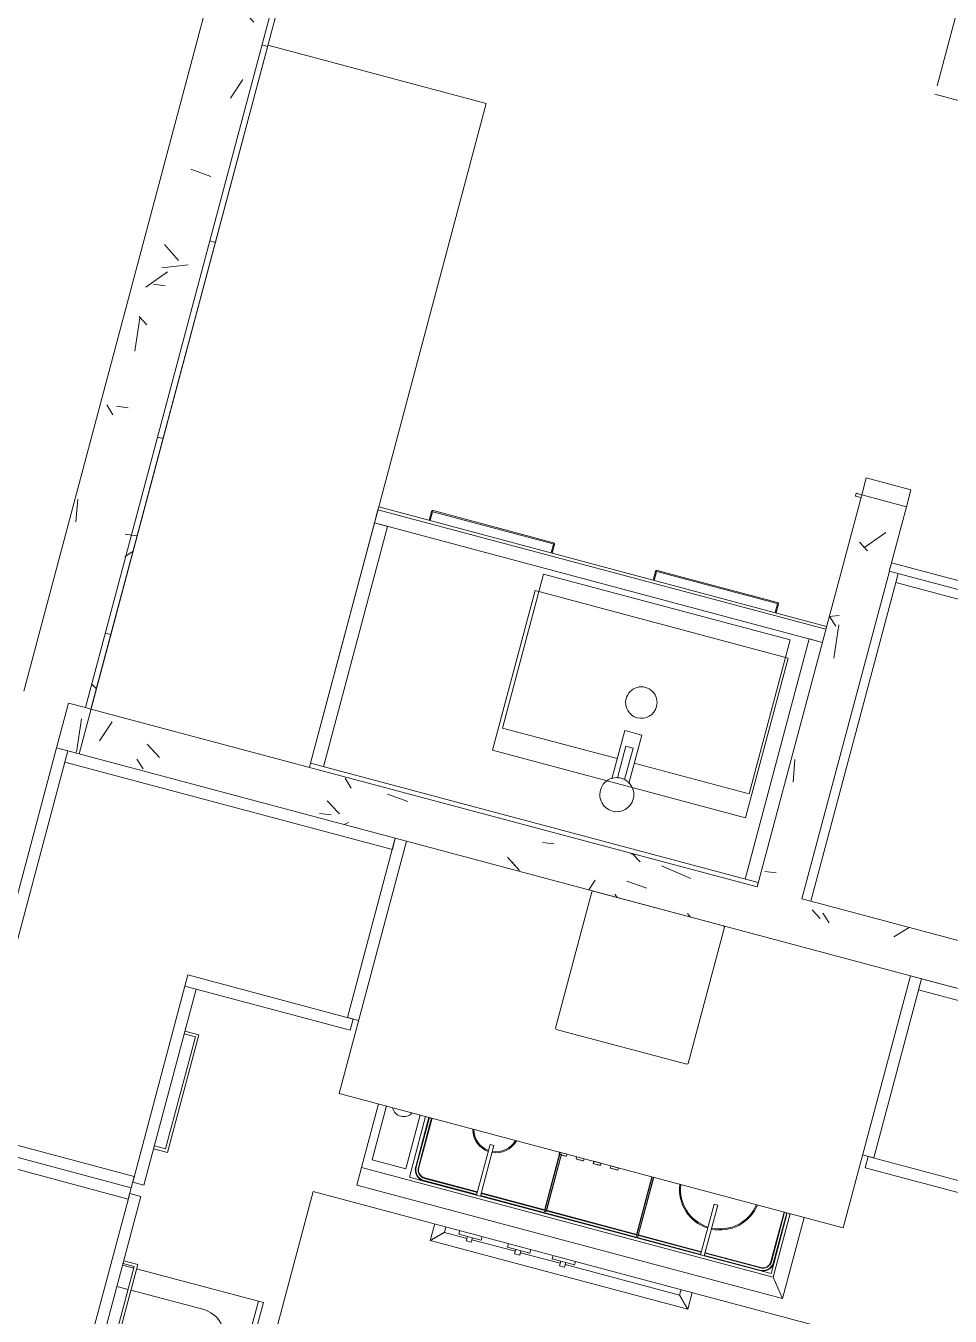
# Model space of a CAD drawing. Header units: metres. Extents: x 689715 to 690980, y 1005284 to 1006835.
# Drawn here: x 690861.137 to 690862.732, y 1005596.945 to 1005599.171 of the extents above; entities that cross this region are included whole.
import ezdxf

# ---------------------------------------------------------------- set-up
doc = ezdxf.new("R2010")
doc.units = ezdxf.units.M
doc.linetypes.add('HIDDEN', pattern=[0.375, 0.25, -0.125])
doc.linetypes.add('PHANTOM', pattern=[2.5, 1.25, -0.25, 0.25, -0.25, 0.25, -0.25])
doc.layers.add('0_HUELLAS CASAS CASTILLA', color=1, linetype='Continuous')
doc.layers.add('0_NUMERO DE LOTE FASE V', color=3, linetype='Continuous')
for name, color, linetype, lineweight in [('Aparatos sanitarios', 8, 'Continuous', 13), ('Bordes comunes', 7, 'Continuous', 13), ('Elementos de detalle', 7, 'Continuous', 13), ('Equipos especializados', 8, 'Continuous', 13), ('Líneas ocultas', 7, 'HIDDEN', 13), ('Modelos genéricos', 7, 'Continuous', 13), ('Muebles de obra', 8, 'Continuous', 13), ('Muros', 7, 'Continuous', 13), ('Patrón de corte', 7, 'Continuous', 13), ('Puertas', 7, 'Continuous', 13)]:
    doc.layers.add(name, color=color, linetype=linetype, lineweight=lineweight)
pattern_1 = [(49.99999999999996, (0, -2.328306436538696e-10), (0.4377584771638401, -0.03836033982117172), [0.04599999999999997, -0.5029999999999996]), (354.9999999999999, (0, -2.328306436538696e-10), (-0.0843952140696779, 0.4580987315439033), [0.037, -0.402]), (100.451, (0.03600000008009374, -0.003000000258907676), (0.3526758939897786, 0.4199401312074266), [0.03899999999999999, -0.427]), (46.18399999999996, (0, 0.121999999973923), (0.6506308650644553, -0.1004214988211121), [0.06899999999999998, -0.7539999999999997]), (96.63599999999995, (0.05400000012014061, 0.113999999826774), (0.570191611846052, 0.5938707988951815), [0.058, -0.6409999999999998]), (351.1839999999999, (0, 0.121999999973923), (0.5697220635397624, 0.5936975411065765), [0.05499999999999999, -0.6039999999999999]), (21, (0.06099999987054616, 0.09100000001490116), (0.3642747293136029, -0.245780230253577), [0.04599999999999997, -0.5029999999999996]), (326, (0.06099999987054616, 0.09100000001490116), (0.1482769546615402, 0.4415777901075864), [0.03699999999999999, -0.4019999999999999]), (71.451, (0.09099999989848584, 0.07100000022910535), (0.512048302653334, 0.1963072483374968), [0.03900000000000001, -0.4270000000000002]), (37.49999999999998, (0, -2.328306436538696e-10), (0.007375797972208928, 0.2022933454275577), [0.02, -0.3769999999999999, 0.02, -0.3879999999999999, -0.4039999999999999]), (37.49999999999998, (0, -2.328306436538696e-10), (0.007375797972208928, 0.2022933454275577), [-0.8059999999999998, 0.02, -0.384]), (7.49999999999994, (0, -2.328306436538696e-10), (0.1600503399492728, 0.2399435114399267), [0.02, -0.2129999999999999, 0.02, -0.3679999999999999, -0.154]), (7.49999999999994, (0, -2.328306436538696e-10), (0.1600503399492728, 0.2399435114399267), [-0.6209999999999999, 0.02, -0.134]), (327.5, (-0.136000000173226, -2.328306436538696e-10), (0.325416223879766, -0.01404568388630395), [0.02, -0.132, 0.02, -0.455, -0.6309999999999999]), (327.5, (-0.136000000173226, -2.328306436538696e-10), (0.325416223879766, -0.01404568388630395), [-0.6279999999999999, 0.02, -0.6109999999999999]), (317.4999999999999, (-0.1970000000437722, -2.328306436538696e-10), (0.3554815006055005, 0.06081860510782444), [0.01999999999999999, -0.1779999999999999, 0.01999999999999999, -0.2959999999999999, -0.4479999999999997]), (317.4999999999999, (-0.1970000000437722, -2.328306436538696e-10), (0.3554815006055005, 0.06081860510782444), [-0.5139999999999997, 0.01999999999999999, -0.4279999999999998])]

# ---------------------------------------------------------------- blocks, each defined once
blk = doc.blocks.new('PV_PUERTA CORREDERA - _70 x 2_18-1755670-PLANO CLAVE _8 CASAS EN HILERA_ - Dependent 1')
at = {"layer": 'Líneas ocultas', "color": 253}
for p, q in [((0.35, 0.09599999999999326), (0.35, 0.04499999999999325)), ((0.9899999999999999, 0.09599999999999326), (0.35, 0.09599999999999326)), ((0.9899999999999999, 0.09599999999999326), (0.9899999999999999, 0.04499999999999325)), ((0.9899999999999999, 0.04499999999999325), (0.35, 0.04499999999999325))]:
    blk.add_line(p, q, dxfattribs=at)
at = {"layer": 'Puertas', "color": 9, "lineweight": 9}
for p, q in [((-0.3550000000000032, 0.04999999999999662), (-0.3550000000000032, 0.03999999999999715)), ((-0.3500000000000032, 0.04999999999999662), (-0.3550000000000032, 0.04999999999999662)), ((-0.3500000000000032, 0.03999999999999716), (-0.3500000000000032, 0.04999999999999662)), ((0.3550000000000005, 0.04999999999999782), (0.3500000000000001, 0.04999999999999794)), ((0.3500000000000001, 0.04999999999999794), (0.3500000000000001, 0.03999999999999634)), ((0.3550000000000005, 0.03999999999999625), (0.3550000000000005, 0.04999999999999782)), ((-0.3200000000000047, 0.03999999999999669), (-0.3500000000000032, 0.03999999999999663)), ((-0.3200000000000046, -0.04000000000000329), (-0.3200000000000047, 0.03999999999999669)), ((0.3500000000000006, 0.03999999999999781), (0.3200000000000019, 0.03999999999999788)), ((0.3200000000000019, 0.03999999999999788), (0.3200000000000019, -0.04000000000000221)), ((-0.3500000000000031, -0.04000000000000336), (-0.3200000000000046, -0.04000000000000329)), ((0.3200000000000019, -0.04000000000000221), (0.3500000000000003, -0.04000000000000204))]:
    blk.add_line(p, q, dxfattribs=at)
blk = doc.blocks.new('PV_CLOSET - CLOSET DE 1_83-940808-PLANO CLAVE _8 CASAS EN HILERA_ - Dependent 1')
at = {"layer": 'Muebles de obra'}
for p, q in [((0.8990000000000112, -2.97788460557058e-15), (-0.8989999999999845, -2.97788460557058e-15)), ((0.8990000000000113, -0.5690000000000002), (0.8990000000000112, -2.97788460557058e-15)), ((0.01600000000000015, -0.569), (0.8990000000000322, -0.569)), ((0.8990000000000322, -0.569), (0.8990000000000322, -0.5849999999999996)), ((-0.9150000000000001, -0.585), (0.914999999999998, -0.585)), ((0.9149999999999981, -0.5999999999999999), (-0.915, -0.5999999999999999)), ((0.9149999999999981, -0.585), (0.9149999999999981, -0.5999999999999999))]:
    blk.add_line(p, q, dxfattribs=at)
blk = doc.blocks.new('EXTRACTOR COCINA - EXTRACTOR-1525636-PLANO CLAVE _8 CASAS EN HILERA_ - Dependent 1')
at = {"layer": 'Elementos de detalle'}
for p, q in [((-0.4500000610351563, -0.2270370330810547), (-0.4500000610351563, 0.2229629974365235)), ((-0.4500000610351563, 0.2229629974365235), (0.4500000000000001, 0.2229629974365235)), ((-0.04843149566650391, 0.2229629974365235), (-0.04842843246459961, 0.2270380554199219)), ((-0.03512816238403321, 0.2229629974365235), (-0.04843149566650391, 0.2229629974365235)), ((-0.04842843246459961, 0.2270380554199219), (-0.04738590240478516, 0.2270380554199219)), ((-0.04738590240478516, 0.2270380554199219), (-0.04633522033691406, 0.2270380554199219)), ((-0.04633522033691406, 0.2270380554199219), (-0.04442385864257813, 0.2270380554199219)), ((-0.04442385864257813, 0.2270380554199219), (-0.04307334899902344, 0.2270380554199219)), ((-0.04307334899902344, 0.2270380554199219), (-0.04132601165771484, 0.2270380554199219)), ((-0.04132601165771484, 0.2270380554199219), (-0.03940132141113282, 0.2270380554199219)), ((-0.03940132141113282, 0.2270380554199219), (-0.03818650817871094, 0.2270380554199219)), ((-0.03818650817871094, 0.2270380554199219), (-0.03715181350708008, 0.2270380554199219)), ((-0.03715181350708008, 0.2270380554199219), (-0.03520552825927735, 0.2270380554199219)), ((-0.03520552825927735, 0.2270380554199219), (-0.03512816238403321, 0.2229629974365235)), ((-0.0178673267364502, 0.2229629974365235), (-0.01782102584838867, 0.2270380554199219)), ((-0.004551395893096924, 0.2229629974365235), (-0.0178673267364502, 0.2229629974365235)), ((-0.01782102584838867, 0.2270380554199219), (-0.01631033325195312, 0.2270380554199219)), ((-0.01631033325195312, 0.2270380554199219), (-0.01493569469451904, 0.2270380554199219)), ((-0.01493569469451904, 0.2270380554199219), (-0.0137745943069458, 0.2270380554199219)), ((-0.0137745943069458, 0.2270380554199219), (-0.01247170639038086, 0.2270380554199219)), ((-0.01247170639038086, 0.2270380554199219), (-0.01144563102722168, 0.2270380554199219)), ((-0.01144563102722168, 0.2270380554199219), (-0.008809767723083495, 0.2270380554199219)), ((-0.008809767723083495, 0.2270380554199219), (-0.007056719779968262, 0.2270380554199219)), ((-0.007056719779968262, 0.2270380554199219), (-0.005690794944763183, 0.2270380554199219)), ((-0.005690794944763183, 0.2270380554199219), (-0.004671271800994874, 0.2270380554199219)), ((-0.004671271800994874, 0.2270380554199219), (-0.004551395893096924, 0.2229629974365235)), ((0.01270486831665039, 0.2229629974365235), (0.01271872997283936, 0.2270380554199219)), ((0.02601736450195313, 0.2229629974365235), (0.01270486831665039, 0.2229629974365235)), ((0.01271872997283936, 0.2270380554199219), (0.01438150024414063, 0.2270380554199219)), ((0.01438150024414063, 0.2270380554199219), (0.01593873882293701, 0.2270380554199219)), ((0.01593873882293701, 0.2270380554199219), (0.01718527603149414, 0.2270380554199219)), ((0.01718527603149414, 0.2270380554199219), (0.01851020812988281, 0.2270380554199219)), ((0.01851020812988281, 0.2270380554199219), (0.01982891273498535, 0.2270380554199219)), ((0.01982891273498535, 0.2270380554199219), (0.02106710815429687, 0.2270380554199219)), ((0.02106710815429687, 0.2270380554199219), (0.02219159317016602, 0.2270380554199219)), ((0.02219159317016602, 0.2270380554199219), (0.02327238845825196, 0.2270380554199219)), ((0.02327238845825196, 0.2270380554199219), (0.02469136619567871, 0.2270380554199219)), ((0.02469136619567871, 0.2270380554199219), (0.02601736450195313, 0.2270380554199219)), ((0.02601736450195313, 0.2270380554199219), (0.02601736450195313, 0.2229629974365235)), ((0.04327361297607422, 0.2229629974365235), (0.04355775451660156, 0.2270380554199219)), ((0.05658953094482422, 0.2229629974365235), (0.04327361297607422, 0.2229629974365235)), ((0.04355775451660156, 0.2270380554199219), (0.04470774078369141, 0.2270380554199219)), ((0.04470774078369141, 0.2270380554199219), (0.04612701034545898, 0.2270380554199219)), ((0.04612701034545898, 0.2270380554199219), (0.04722014617919922, 0.2270380554199219)), ((0.04722014617919922, 0.2270380554199219), (0.04880635452270508, 0.2270380554199219)), ((0.04880635452270508, 0.2270380554199219), (0.04982373809814453, 0.2270380554199219)), ((0.04982373809814453, 0.2270380554199219), (0.05119390487670899, 0.2270380554199219)), ((0.05119390487670899, 0.2270380554199219), (0.05249679183959961, 0.2270380554199219)), ((0.05249679183959961, 0.2270380554199219), (0.05365789413452149, 0.2270380554199219)), ((0.05365789413452149, 0.2270380554199219), (0.05503253173828125, 0.2270380554199219)), ((0.05503253173828125, 0.2270380554199219), (0.0563392333984375, 0.2270380554199219)), ((0.0563392333984375, 0.2270380554199219), (0.05658953094482422, 0.2229629974365235)), ((0.4500000000000001, 0.2229629974365235), (0.4500000000000001, -0.2270370330810547)), ((-0.1183758926391602, 0.01796341133117676), (-0.1163758926391602, 0.01996341133117676)), ((-0.1183758926391602, -0.2250369415283203), (-0.1183758926391602, 0.01796341133117676)), ((-0.1163758926391602, 0.01996341133117676), (0.1166241226196289, 0.01996341133117676)), ((0.1166241226196289, 0.01996341133117676), (0.1186241226196289, 0.01796341133117676)), ((0.1186241226196289, 0.01796341133117676), (0.1186241226196289, -0.2250369415283203)), ((0.4500000000000001, -0.2270370330810547), (-0.4500000610351563, -0.2270370330810547)), ((-0.1163758926391602, -0.2270369415283203), (-0.1183758926391602, -0.2250369415283203)), ((0.1166241226196289, -0.2270369415283203), (-0.1163758926391602, -0.2270369415283203)), ((0.1186241226196289, -0.2250369415283203), (0.1166241226196289, -0.2270369415283203))]:
    blk.add_line(p, q, dxfattribs=at)
blk = doc.blocks.new('ESTUFA EMPOTRADA - ESTUFA 4 FOGONES-1525655-PLANO CLAVE _8 CASAS EN HILERA_ - Dependent 1')
at = {"layer": 'Equipos especializados'}
for p, q in [((0.02499999999999979, -0.03151707682601486), (0, -2.842526214408281e-15)), ((0, -0.1449999694824151), (0, -2.842526214408281e-15)), ((0, -2.842526214408281e-15), (0.7599999999999995, -2.842526214408281e-15)), ((0.7599999999999992, -0.03151707682601486), (0.7599999999999995, -2.842526214408281e-15)), ((0.02499999999999979, -0.03151707682601486), (0.02499999999999979, -0.1449999694824144)), ((0.7599999999999992, -0.03151707682601486), (0.0249999999999996, -0.03151707682601486)), ((0.03000000000000035, -0.05651707682601764), (0.03000000000000035, -0.03651707682601473)), ((0.03000000000000035, -0.03651707682601473), (0.04999999999999904, -0.03651707682601473)), ((0.04999999999999966, -0.03651707682600848), (0.1491635667092119, -0.03651707682600784)), ((0.04999999999999966, -0.03733676722331823), (0.1491635667092119, -0.03733676722331759)), ((0.149163566709212, -0.04127843726589388), (0.04999999999999973, -0.04127843726589452)), ((0.149163566709212, -0.04209812766320222), (0.04999999999999973, -0.04209812766320286)), ((0.1491635667092116, -0.1270490727279313), (0.1491635667092117, -0.0365170768260148)), ((0.1491635667092117, -0.03651707682601479), (0.155836433290785, -0.03651707682601481)), ((0.155836433290785, -0.03651707682601481), (0.1558364332907848, -0.1270490727279313)), ((0.1558364332907852, -0.03651707682600779), (0.5491635667092123, -0.03651707682600525)), ((0.1558364332907852, -0.03733676722331754), (0.5491635667092123, -0.03733676722331501)), ((0.5491635667092123, -0.0412784372658913), (0.1558364332907852, -0.04127843726589383)), ((0.2687318833927042, -0.04209812766320145), (0.1558364332907852, -0.04209812766320218)), ((0.2683496554831581, -0.04127843726589532), (0.2683496554831583, -0.1449999694824155)), ((0.2687318833927035, -0.03924146158699184), (0.2712681166072963, -0.03924146158699184)), ((0.2687318833927035, -0.03924146158699184), (0.2687318833927037, -0.1449999694824155)), ((0.2712681166072963, -0.03924146158699184), (0.2712681166072965, -0.1449999694824155)), ((0.4328822279095454, -0.04209812766320039), (0.271268116607297, -0.04209812766320143)), ((0.2716503445168422, -0.04127843726589532), (0.2716503445168424, -0.1449999694824155)), ((0.4325000000000009, -0.04127843726589599), (0.4325000000000009, -0.142536832330174)), ((0.4328822279095463, -0.03924146158699252), (0.4354184611241391, -0.03924146158699252)), ((0.4328822279095463, -0.03924146158699252), (0.4328822279095463, -0.1427670493837492)), ((0.4354184611241391, -0.03924146158699252), (0.4354184611241391, -0.1442946305029313)), ((0.5491635667092123, -0.04209812766319964), (0.4354184611241382, -0.04209812766320038)), ((0.435800689033685, -0.04127843726589599), (0.435800689033685, -0.1445248475565085)), ((0.5491635667092138, -0.127049072727927), (0.5491635667092125, -0.03651707682601051)), ((0.5558364332907856, -0.03651707682601039), (0.5491635667092125, -0.0365170768260105)), ((0.5558364332907856, -0.03651707682601039), (0.5558364332907869, -0.1270490727279269)), ((0.5558364332907856, -0.03651707682600521), (0.649999999999997, -0.0365170768260046)), ((0.5558364332907856, -0.03733676722331496), (0.649999999999997, -0.03733676722331436)), ((0.649999999999997, -0.04127843726589064), (0.5558364332907856, -0.04127843726589125)), ((0.649999999999997, -0.04209812766319899), (0.5558364332907856, -0.0420981276631996)), ((0.6499999999999986, -0.03651707682601473), (0.6758279985846801, -0.03651707682601473)), ((0.6758279985846801, -0.03651707682601473), (0.6758279985846801, -0.1449999694824158)), ((0.7599999999999992, -0.1449999694824164), (0.7599999999999992, -0.03151707682601486)), ((0.03000000000000026, -0.1449999694824144), (0.02999999999999969, -0.05651707682601811)), ((0.03081969039730944, -0.05651707682601811), (0.03081969039731002, -0.1449999694824144)), ((0.03476136043988573, -0.05651707682601809), (0.0347613604398863, -0.1449999694824139)), ((0.03558105083719407, -0.05651707682601809), (0.03558105083719464, -0.1449999694824139)), ((0.6644189491628084, -0.1449999694824163), (0.6644189491628077, -0.05651707682600958)), ((0.6652386395601166, -0.1449999694824163), (0.665238639560116, -0.05651707682600958)), ((0.6691803096026924, -0.05651707682600954), (0.669180309602693, -0.1449999694824163)), ((0.6700000000000021, -0.05651707682600954), (0.6700000000000028, -0.1449999694824163)), ((0.6858493788409399, -0.1449999694824164), (0.6858493788409399, -0.04881598182297936)), ((0.6858493788409399, -0.04881598182297936), (0.7458279985846765, -0.04881598182297939)), ((0.7458279985846765, -0.04881598182297936), (0.7458279985846765, -0.1449999694824164)), ((0.1558364332907848, -0.1270490727279313), (0.1491635667092116, -0.1270490727279313)), ((0.5491635667092138, -0.127049072727927), (0.5558364332907869, -0.1270490727279269))]:
    blk.add_line(p, q, dxfattribs=at)
for centre, radius, start, end in [((0.04999999999999977, -0.05651707682601811), 0.02000000000000639, 90.00000000000058, 180.0000000000006), ((0.04999999999999977, -0.05651707682601811), 0.01918030960269031, 90.00000000000057, 180.0000000000007), ((0.04999999999999977, -0.05651707682601811), 0.01523863956011409, 90.0000000000002, 180.0000000000003), ((0.04999999999999977, -0.05651707682601811), 0.01441894916280569, 90.00000000000021, 180.0000000000002), ((0.6499999999999972, -0.05651707682600954), 0.02000000000000634, 3.88027671138549e-13, 90.00000000000057), ((0.6499999999999972, -0.05651707682600954), 0.01918030960269034, 4.420971007234288e-13, 90.0000000000006), ((0.6499999999999972, -0.05651707682600954), 0.01523863956011418, 0, 90), ((0.6499999999999972, -0.05651707682600954), 0.01441894916280573, 0, 90), ((0.1524999999999993, -0.1542414615870006), 0.06999999999999997, 92.80238153948001, 172.2377627202533), ((0.1524999999999993, -0.1542414615870006), 0.06820083693814637, 92.87630939106432, 172.03299205734), ((0.1524999999999993, -0.1542414615870006), 0.06820083693814641, 7.967007942658333, 87.1236906089393), ((0.1524999999999993, -0.1542414615870006), 0.06999999999999995, 7.762237279744988, 87.19761846052273), ((0.1524999999999993, -0.1542414615870006), 0.06999999999999994, 15.04179924439026, 22.49999999999978), ((0.5524999999999998, -0.1542414615869994), 0.03999999999999992, 95.00464993617945, 166.137761843123), ((0.5524999999999998, -0.1542414615869994), 0.03999999999999992, 95.00464993617945, 166.137761843123), ((0.5524999999999998, -0.1542414615869994), 0.03820083693814643, 95.24035632442624, 165.4848853920955), ((0.5524999999999998, -0.1542414615869994), 0.03820083693814641, 14.51511460790469, 84.75964367557377), ((0.5524999999999998, -0.1542414615869994), 0.04000000000000001, 13.86223815687638, 84.99535006381994), ((0.5524999999999998, -0.1542414615869994), 0.03999999999999997, 19.99628988441768, 84.99535006381993), ((0.7174999999999927, -0.1542414615869964), 0.01999999999999997, 29.99999999999934, 149.9999999999994)]:
    blk.add_arc(centre, radius, start, end, dxfattribs=at)
blk = doc.blocks.new('FREGADOR - SENCILLA-829216-PLANO CLAVE _8 CASAS EN HILERA_ - Dependent 1')
at = {"layer": 'Aparatos sanitarios', "color": 254}
for p, q in [((-0.3018107594349381, 0.05770600058306597), (-0.3018107594349381, 0.2751545988863498)), ((-0.3018107594349381, 0.2751545988863498), (0.3331892405650619, 0.2751545988863498)), ((0.3331892405650618, 0.2751545988863498), (0.3331892405650618, 0.05770600058308932)), ((-0.2129107594349318, 0.2370545988863606), (0.2442892405650662, 0.2370545988863606)), ((-0.2637107594349316, 0.05770600058306816), (-0.2637107594349316, 0.186254598886361)), ((0.2950892405650641, 0.1862545988863625), (0.2950892405650641, 0.05770600058308836)), ((-0.3018107594349381, 0.03270600058306664), (-0.3018107594349381, 0.05276697619284623)), ((-0.2637107594349316, 0.03270600058306879), (-0.2637107594349316, 0.05270600058306743)), ((0.2950892405650641, 0.05270600058308762), (0.2950892405650641, 0.03270600058308678)), ((0.3331892405650618, 0.05276697619282089), (0.3331892405650618, 0.03270600058308783))]:
    blk.add_line(p, q, dxfattribs=at)
for centre, radius, start, end in [((-0.2129107594349319, 0.1862545988863609), 0.05079999999999964, 90.00000000000024, 180.0000000000003), ((0.2442892405650661, 0.1862545988863625), 0.05079999999999813, 359.9999999999996, 90.00000000000007)]:
    blk.add_arc(centre, radius, start, end, dxfattribs=at)
blk = doc.blocks.new('MUEBLE DE BAÑO L - TIPO 0_80 2-1878122-PLANO CLAVE _8 CASAS EN HILERA_ - Dependent 1')
at = {"layer": 'Muebles de obra'}
for p, q in [((-0.3764673926464001, -0.04731497722010621), (-0.3764673926463994, -0.4764673926475734)), ((0.3764673926464095, -0.4764673926475808), (0.3764673926464103, -0.04732962913143406)), ((0.400000000000005, -0.04732962913143418), (0.4000000000000042, -0.4764673926475808)), ((-0.3999999999999941, -0.4764673926475725), (0.4000000000000059, -0.4764673926475712)), ((-0.3999999999999941, -0.4764673926475735), (-0.3764673926463994, -0.4764673926475734)), ((0.3764673926464095, -0.4764673926475808), (0.4000000000000042, -0.4764673926475808)), ((0.4000000000000059, -0.4764673926475712), (0.400000000000006, -0.5000000000009851)), ((-0.3999999999999941, -0.5000000000009864), (0.400000000000006, -0.5000000000009851)), ((-0.3099999999999895, -0.5205000000009877), (-0.3099999999999896, -0.505000000000001)), ((-0.3079999999999894, -0.5205000000009877), (-0.3079999999999896, -0.505000000000001)), ((-0.09199999999998967, -0.5050000000000011), (-0.09199999999998952, -0.5205000000009856)), ((-0.08999999999998949, -0.5205000000009856), (-0.08999999999998964, -0.505000000000001)), ((0.08999999999998874, -0.5050000000000018), (0.08999999999998871, -0.5205000000009844)), ((0.09199999999998873, -0.5205000000009845), (0.09199999999998877, -0.5050000000000018)), ((0.3079999999999888, -0.5050000000000017), (0.3079999999999887, -0.520500000000985)), ((0.3099999999999887, -0.5050000000000017), (0.3099999999999887, -0.520500000000985)), ((0.400000000000005, -0.505000000000002), (0.400000000000005, -1.225000000000988)), ((-0.0924999999999895, -0.5210000000009856), (-0.3074999999999895, -0.5210000000009877)), ((-0.3074999999999895, -0.5230000000009877), (-0.0924999999999895, -0.5230000000009857)), ((0.3074999999999887, -0.521000000000985), (0.09249999999998869, -0.5210000000009845)), ((0.09249999999998869, -0.5230000000009845), (0.3074999999999887, -0.523000000000985)), ((0.400000000000005, -1.225000000000988), (0.7900000000000089, -1.225000000000988))]:
    blk.add_line(p, q, dxfattribs=at)
for centre, radius, start, end in [((-0.3074999999999895, -0.5205000000009877), 0.002500000000000002, 180, 269.9999999999996), ((-0.3074999999999895, -0.5205000000009877), 0.0004999999999999449, 180, 269.9999999999996), ((-0.3074999999999895, -0.5205000000009877), 0.0004999999999999449, 180, 269.9999999999996), ((-0.09249999999998951, -0.5205000000009856), 0.0004999999999999866, 269.9999999999996, 0), ((-0.09249999999998951, -0.5205000000009856), 0.002500000000000002, 269.9999999999996, 0), ((-0.09249999999998951, -0.5205000000009856), 0.0004999999999999866, 269.9999999999996, 0), ((0.09249999999998872, -0.5205000000009845), 0.002500000000000003, 179.9999999999999, 269.9999999999998), ((0.09249999999998872, -0.5205000000009845), 0.0004999999999999866, 180, 269.9999999999996), ((0.09249999999998872, -0.5205000000009845), 0.0004999999999999866, 180, 269.9999999999996), ((0.3074999999999887, -0.5205000000009851), 0.0004999999999999449, 269.9999999999996, 0), ((0.3074999999999887, -0.5205000000009851), 0.002499999999999947, 269.9999999999996, 0), ((0.3074999999999887, -0.5205000000009851), 0.0004999999999999449, 269.9999999999996, 0)]:
    blk.add_arc(centre, radius, start, end, dxfattribs=at)
blk = doc.blocks.new('HORNO EMPOTRADO - HORNO-1525685-PLANO CLAVE _8 CASAS EN HILERA_ - Dependent 1')
at = {"layer": 'Equipos especializados'}
for p, q in [((0.06999999999999058, 0.03499999999993141), (0.06999999999999058, 0.004999999999933892)), ((0.5299999999999899, 0.03499999999993357), (0.06999999999999058, 0.03499999999993141)), ((0.5299999999999899, 0.004999999999936057), (0.5299999999999899, 0.03499999999993357)), ((0.08999999999999037, 0.004999999999933892), (0.08999999999999037, 0.01499999999993378)), ((0.08999999999999037, 0.01499999999993378), (0.2942172229525707, 0.01499999999993378)), ((0.2783582752804146, 0.01136955813863517), (0.2783582752804146, 0.004999999999936057)), ((0.2790397587546429, 0.01136955813870114), (0.2783582752804243, 0.01136955813870114)), ((0.2783582752804243, 0.01136955813870114), (0.3183582752804243, 0.01136955813870114)), ((0.2942172229525792, 0.01136955813870109), (0.2942172229525792, 0.01957548123322781)), ((0.3032871564295705, 0.01957548123322781), (0.2942172229525792, 0.01957548123322781)), ((0.3032871564295705, 0.01957548123322781), (0.3032871564295705, 0.01136955813870109)), ((0.3032871564295624, 0.01499999999993378), (0.3742172229525699, 0.01499999999993378)), ((0.3183582752804243, 0.01136955813870114), (0.3176767918062056, 0.01136955813870114)), ((0.3183582752804142, 0.004999999999936057), (0.3183582752804142, 0.01136955813863517)), ((0.3583582752804137, 0.01136955813863517), (0.3583582752804137, 0.004999999999936057)), ((0.3590397587546428, 0.01136955813870114), (0.3583582752804242, 0.01136955813870114)), ((0.3583582752804242, 0.01136955813870114), (0.3983582752804242, 0.01136955813870114)), ((0.3742172229525793, 0.01136955813870109), (0.3742172229525793, 0.01957548123322781)), ((0.3832871564295706, 0.01957548123322781), (0.3742172229525793, 0.01957548123322781)), ((0.3832871564295706, 0.01957548123322781), (0.3832871564295706, 0.01136955813870109)), ((0.3832871564295616, 0.01499999999993378), (0.4607556980979601, 0.01499999999993378)), ((0.3983582752804242, 0.01136955813870114), (0.3976767918062055, 0.01136955813870114)), ((0.3983582752804155, 0.004999999999936057), (0.3983582752804155, 0.01136955813863517)), ((0.4451032495741779, 0.01136955813863517), (0.4451032495741779, 0.004999999999936057)), ((0.4451032495741865, 0.01136955813870114), (0.4851032495741865, 0.01136955813870114)), ((0.4457847330484052, 0.01136955813870114), (0.4451032495741865, 0.01136955813870114)), ((0.4607556980979693, 0.01136955813870109), (0.4607556980979693, 0.01957548123322781)), ((0.4698256315749607, 0.01957548123322781), (0.4607556980979693, 0.01957548123322781)), ((0.4698256315749607, 0.01957548123322781), (0.4698256315749607, 0.01136955813870109)), ((0.4698256315749518, 0.01499999999993378), (0.5099999999999902, 0.01499999999993378)), ((0.4851032495741865, 0.01136955813870114), (0.4844217660999678, 0.01136955813870114)), ((0.4851032495741774, 0.004999999999936057), (0.4851032495741774, 0.01136955813863517)), ((0.5099999999999902, 0.01499999999993378), (0.5099999999999902, 0.004999999999936057))]:
    blk.add_line(p, q, dxfattribs=at)
for points in [[(0.09000000000000002, 0.01500000000000002), (0.09000000000000001, 0.01500387016438031), (0.08982754731324127, 0.015170575872614), (0.08926519593326983, 0.01573664203551138), (0.08868502874934928, 0.01631463585908534), (0.08807768253855743, 0.01692184789408219), (0.0875237658894636, 0.01747975192174194), (0.08692690672297858, 0.01807100811134941), (0.08610502722385603, 0.01889615021116516), (0.0851960830558891, 0.01980580193705574), (0.08442604505462815, 0.02057032647106692), (0.08382956763905297, 0.02117092138394269), (0.08321669033106466, 0.02178749565040236), (0.08259003895487742, 0.02240991148500155), (0.08195229655557655, 0.02304371570344091), (0.0813061941437837, 0.0236939579785696), (0.08065449840249098, 0.02434973819093688), (0.0800000000000602, 0.02500000001679487), (0.0793455015972676, 0.0256502617418843), (0.0786938058570602, 0.02630604225655725), (0.07804770344128774, 0.02695628342323184), (0.07740996105682037, 0.02759009177318186), (0.07678330962527906, 0.02821249219019247), (0.07617043252387298, 0.02882912399549577), (0.0755739543373231, 0.02942950417058552), (0.07499642871369396, 0.03000369898339429), (0.07444033080790055, 0.03055569989583775), (0.07373060182873602, 0.03127025759393628), (0.07307309248619823, 0.0319287716225358), (0.07247623425637242, 0.03252028869767489), (0.07192231737724834, 0.03307812865553311), (0.0713149712792164, 0.03368537209729543), (0.07073480405921273, 0.03426335587070437), (0.0701724526912691, 0.03482942538365667), (0.06999999999999994, 0.03499612983561972), (0.07, 0.03499999999999999)], [(0.5100000000000001, 0.01500000000000059), (0.5100038701643804, 0.01500000000000061), (0.510170575872614, 0.01517245268675933), (0.5107366420355114, 0.01573480406673082), (0.5113146358590853, 0.01631497125065137), (0.5119218478940822, 0.01692231746144321), (0.5124797519217421, 0.01747623411053708), (0.5130710081113494, 0.01807309327702213), (0.5138961502111661, 0.0188949727761447), (0.5148058019370557, 0.01980391694411155), (0.5155703264710672, 0.02057395494537248), (0.5161709213839426, 0.02117043236094765), (0.5167874956504025, 0.02178330966893595), (0.5174099114850016, 0.02240996104512328), (0.518043715703441, 0.02304770344442415), (0.5186939579785694, 0.02369380585621691), (0.519349738190937, 0.02434550159750967), (0.5200000000167949, 0.02499999999994047), (0.5206502617418843, 0.0256544984027331), (0.5213060422565574, 0.02630619414294043), (0.521956283423232, 0.02695229655871286), (0.5225900917731819, 0.02759003894318033), (0.5232124921901925, 0.0282166903747215), (0.5238291239954957, 0.0288295674761277), (0.5244295041705855, 0.02942604566267753), (0.5250036989833945, 0.03000357128630671), (0.5255556998958377, 0.03055966919210006), (0.5262702575939365, 0.03126939817126465), (0.526928771622536, 0.03192690751380241), (0.5275202886976749, 0.0325237657436282), (0.5280781286555334, 0.03307768262275231), (0.528685372097296, 0.03368502872078421), (0.5292633558707042, 0.03426519594078788), (0.5298294253836567, 0.03482754730873158), (0.5299961298356196, 0.03500000000000059), (0.5300000000000001, 0.03500000000000061)]]:
    blk.add_open_spline(points, degree=3, knots=[0, 0, 0, 0, 0.08333333333333333, 0.125, 0.1666666666666667, 0.2083333333333333, 0.2291666666666667, 0.25, 0.2916666666666666, 0.3333333333333333, 0.3541666666666666, 0.375, 0.3958333333333334, 0.4166666666666667, 0.4375, 0.4583333333333334, 0.4791666666666667, 0.5, 0.5208333333333334, 0.5416666666666667, 0.5625, 0.5833333333333334, 0.6041666666666667, 0.625, 0.6458333333333333, 0.6666666666666666, 0.6875, 0.7083333333333333, 0.75, 0.7708333333333334, 0.7916666666666667, 0.8333333333333334, 0.875, 0.9166666666666666, 1, 1, 1, 1], dxfattribs=at)
blk = doc.blocks.new('LAVAMANOS AMPHORA - PONTUS 60-1893574-PLANO CLAVE _8 CASAS EN HILERA_ - Dependent 1')
at = {"layer": 'Aparatos sanitarios', "color": 254}
for p, q in [((0.2500681819380901, 0.5050000000000012), (-0.5499318180619113, 0.5050000000000012)), ((-0.5499318180619113, 0.5050000000000012), (-0.5499318180619113, 0.04732962913143372)), ((-0.2451081989639602, 0.4661999999999999), (0.1950681819380908, 0.4661999999999999)), ((-0.2451081989639602, 0.1914665333505249), (-0.2451081989639602, 0.4661999999999999)), ((0.1950681819380908, 0.4661999999999999), (0.1950681819380908, 0.1914665333505249)), ((-0.2518527618041072, 0.15), (-0.2518527618041072, 0.4349999999999999)), ((-0.2518527618041072, 0.4349999999999999), (0.200068181938088, 0.4349999999999999)), ((0.2000681819380881, 0.4349999999999999), (0.2000681819380881, 0.15)), ((-0.04017973422658132, 0.2415312500000228), (-0.04017973422658161, 0.1552111950436068)), ((-0.009856208512938822, 0.2415312500000228), (-0.04017973422658132, 0.2415312500000228)), ((-0.0098562085129391, 0.155489813629578), (-0.009856208512938822, 0.2415312500000228)), ((-0.0313700085129405, 0.2161312500000072), (-0.03137000851294077, 0.1598805509014223)), ((-0.01867000851294083, 0.2161312500000072), (-0.0313700085129405, 0.2161312500000072)), ((-0.0186700085129411, 0.1598805509014221), (-0.01867000851294083, 0.2161312500000072)), ((-0.04017973422657088, 0.1914665333505249), (-0.2451081989639602, 0.1914665333505249)), ((0.1950681819380908, 0.1914665333505249), (-0.009856208512938607, 0.1914665333505249)), ((0.2000681819380881, 0.15), (-0.2518527618041072, 0.15)), ((0.2500000000000082, 0.04750000000004443), (-0.549931818061903, 0.04750000000004768)), ((-0.5499318180619086, 0.04249999999999535), (-0.5499318180619086, 0.04749999999998787)), ((0.2499999999999999, 0.04749999999998418), (0.2499999999999998, 0.04249999999999168)), ((-0.5499318180619087, 0.03999999999999339), (-0.5499318180619086, 0.04249999999999535)), ((0.2499999999999999, 0.04249999999999165), (0.2499999999999999, 0.03999999999998969))]:
    blk.add_line(p, q, dxfattribs=at)
for centre, radius, start, end in [((-0.02502000851293865, 0.2956400697932989), 0.02717799999999883, 359.9999999999992, 179.9999999999994), ((-0.02502000851293865, 0.2956400697932989), 0.02717799999999877, 179.9999999999997, 359.9999999999992), ((-0.02502000851293918, 0.131200000000016), 0.02937509999996871, 359.9999999999992, 179.9999999999994), ((-0.02502000851293718, 0.1311999999999978), 0.02937509999998627, 77.51585301925984, 102.4841469807401), ((-0.02502000851293918, 0.131200000000016), 0.02937509999996869, 179.9999999999997, 359.9999999999993)]:
    blk.add_arc(centre, radius, start, end, dxfattribs=at)
blk = doc.blocks.new('MUEBLES COCINA CASTILLA 2 - MUEBLES COCINA CASTILLA 2-1876569-PLANO CLAVE _8 CASAS EN HILERA_ - Dependent 1')
at = {"layer": 'Modelos genéricos', "color": 9, "lineweight": 9}
for p, q in [((-1.45, 1.900000000000001), (-1.469999999999998, 1.900000000000001)), ((-1.469999999999998, 1.900000000000001), (-1.469999999999998, 1.200000000000004)), ((-0.8650000000000015, 1.900000000000001), (-1.450000000000001, 1.900000000000001)), ((-1.450000000000001, 1.900000000000001), (-1.450000000000001, 1.880000000000006)), ((-1.45, 1.200000000000004), (-1.45, 1.900000000000001)), ((-0.8650000000000015, 1.880000000000006), (-0.8650000000000015, 1.900000000000001)), ((-0.8449999999999995, 1.900000000000001), (-0.8650000000000004, 1.900000000000001)), ((-0.8650000000000004, 1.900000000000001), (-0.8650000000000004, 1.580000000000005)), ((0.07500000000000677, 1.900000000000001), (0.05500006103515991, 1.900000000000001)), ((0.6350000000000051, 1.900000000000001), (0.0750000000000046, 1.900000000000001)), ((0.0750000000000046, 1.900000000000001), (0.0750000000000046, 1.880000000000006)), ((0.07500000000000677, 1.580000000000005), (0.07500000000000677, 1.900000000000001)), ((-1.450000000000001, 1.880000000000006), (-0.8650000000000015, 1.880000000000006)), ((0.0750000000000046, 1.880000000000006), (0.6350000000000051, 1.880000000000006)), ((-0.8549999999999994, 1.580000000000005), (-1.149999999999998, 1.580000000000005)), ((-1.149999999999998, 1.580000000000005), (-1.149999999999998, 1.559999999999992)), ((-1.149999999999998, 1.559999999999992), (-1.149999999999998, 1.210000000000002)), ((-1.13, 1.559999999999992), (-1.149999999999998, 1.559999999999992)), ((-1.149999999999998, 1.559999999999992), (-0.8549999999999994, 1.559999999999992)), ((-1.129999999999999, 1.210000000000002), (-1.13, 1.559999999999992)), ((-0.8650000000000004, 1.580000000000005), (-0.8449999999999995, 1.580000000000005)), ((-0.8549999999999994, 1.559999999999992), (-0.8549999999999994, 1.580000000000005)), ((0.05500006103515991, 1.580000000000005), (0.07500000000000677, 1.580000000000005)), ((0.645000000000005, 1.580000000000005), (0.0650000000000058, 1.580000000000005)), ((0.0650000000000058, 1.580000000000005), (0.0650000000000058, 1.559999999999992)), ((0.0650000000000058, 1.559999999999992), (0.645000000000005, 1.559999999999992)), ((-1.149999999999998, 1.22), (-1.450000000000001, 1.22)), ((-1.149999999999998, 1.200000000000004), (-1.149999999999998, 1.22)), ((-1.149999999999998, 1.210000000000002), (-1.129999999999999, 1.210000000000002)), ((-1.150000000000002, 1.200000000000004), (-1.47, 1.200000000000004)), ((-1.47, 1.180000000000009), (-1.150000000000002, 1.180000000000009)), ((-1.450000000000001, 1.200000000000004), (-1.149999999999998, 1.200000000000004)), ((-1.150000000000002, 1.180000000000009), (-1.150000000000002, 1.200000000000004)), ((-1.150000000000001, 1.190000000000007), (-1.150000000000002, 0.7500000000000028)), ((-1.13, 1.190000000000007), (-1.150000000000001, 1.190000000000007)), ((-1.130000000000001, 0.7500000000000028), (-1.13, 1.190000000000007))]:
    blk.add_line(p, q, dxfattribs=at)
at = {"layer": 'Modelos genéricos', "color": 253}
for p, q in [((-1.104999999999998, 1.485000000000002), (-1.129999999999999, 1.485000000000002)), ((-1.129999999999999, 1.480000000000002), (-1.109999999999998, 1.480000000000002)), ((-1.109999999999998, 1.480000000000002), (-1.109999999999998, 1.279999999999998)), ((-1.104999999999998, 1.274999999999998), (-1.104999999999998, 1.485000000000002)), ((-1.109999999999998, 1.279999999999998), (-1.129999999999995, 1.279999999999998)), ((-1.129999999999995, 1.274999999999998), (-1.104999999999998, 1.274999999999998)), ((-0.8450000000000016, 0.2250000000000052), (-0.8449999999999998, 1.275)), ((-0.8449999999999998, 1.275), (0.6550000000000004, 1.275)), ((-1.105000000000001, 1.075000000000017), (-1.130000000000001, 1.075000000000017)), ((-1.130000000000001, 1.070000000000017), (-1.110000000000001, 1.070000000000016)), ((-1.110000000000001, 1.070000000000016), (-1.110000000000001, 0.8700000000000162)), ((-1.105000000000001, 0.8650000000000162), (-1.105000000000001, 1.075000000000017)), ((-0.8875514016967052, 1.067500000000007), (-0.8787164164800894, 1.067500000000007)), ((-0.8787164164800894, 1.067500000000007), (-0.8787164164800894, 0.4325000000000067))]:
    blk.add_line(p, q, dxfattribs=at)
blk = doc.blocks.new('012-AR_CASTILLA_MODELO B_rvt-1-PLANO CLAVE _8 CASAS EN HILERA_ - Dependent 1')
at = {"layer": 'Patrón de corte'}
h = blk.add_hatch(dxfattribs=at)
h.set_pattern_fill('HORMIGÓN', color=254, scale=0.9999999999999999, style=0, pattern_type=2)
h.set_pattern_definition(pattern_1)
h.paths.add_polyline_path([(14.74183760152664, 87.69771324051544), (14.86183760140557, 87.69771324028261), (14.8618376016384, 90.31001324043609), (14.84644194558496, 90.31001324043609), (14.84644194552675, 90.33541324059479), (14.8618376016384, 90.33541324012913), (14.86183760169661, 90.85271324054338), (14.74183760146843, 90.85271324007772), (14.74183760152664, 87.77771324058995)], flags=0)
h = blk.add_hatch(dxfattribs=at)
h.set_pattern_fill('BLOQUES', color=254, scale=0.9999999999999999, angle=90.00000000000007, style=0, pattern_type=2)
h.set_pattern_definition([(4.929859756268451e-14, (7.5519999996759, 89.2879999994766), (-5.828670879282072e-16, 0.35), [])])
h.paths.add_polyline_path([(7.55183760158252, 87.77771324035712), (7.561837601475418, 87.77771324035712), (7.561837601708248, 90.31001323997043), (7.551837601698935, 90.31001324066892), (7.551837601698935, 87.86425772332586)], flags=0)
h.paths.add_polyline_path([(7.55183760158252, 90.33541324012913), (7.561837601359002, 90.33541324059479), (7.561837601475418, 90.79771324037574), (7.551837601524312, 90.79771324037574), (7.551837601466104, 90.43206992023624)], flags=0)
h = blk.add_hatch(dxfattribs=at)
h.set_pattern_fill('HORMIGÓN', color=254, scale=0.9999999999999999, style=0, pattern_type=2)
h.set_pattern_definition(pattern_1)
h.paths.add_polyline_path([(8.770681384892669, 87.77771324035712), (8.831837601494044, 87.77771324082278), (8.831837601668667, 88.47771324007772), (8.751837601535954, 88.47771324007772), (8.751837601652369, 87.77771324035712)], flags=0)
h.paths.add_polyline_path([(8.751837601652369, 89.17771324049681), (8.831837601668667, 89.17771324026398), (8.831837601552252, 90.79771324037574), (8.751837601535954, 90.79771324037574), (8.751837601535954, 90.2608824397903)], flags=0)
h = blk.add_hatch(dxfattribs=at)
h.set_pattern_fill('HORMIGÓN', color=254, scale=0.9999999999999999, style=0, pattern_type=2)
h.set_pattern_definition(pattern_1)
h.paths.add_polyline_path([(10.74178603210021, 87.69771324051544), (10.74178603210021, 87.77771324035712), (7.521837601670995, 87.77771324035712), (7.521837601438165, 87.69771324074827), (10.60719922359567, 87.69771324028261)], flags=0)
h = blk.add_hatch(dxfattribs=at)
h.set_pattern_fill('HORMIGÓN', color=254, scale=0.9999999999999999, style=0, pattern_type=2)
h.set_pattern_definition(pattern_1)
h.paths.add_polyline_path([(14.82183760148473, 79.59754749690183), (14.82183760136832, 87.69771324028261), (14.74183760152664, 87.69771324051544), (14.74183760152664, 79.59754749643616)], flags=0)
at = {"layer": 'Bordes comunes', "color": 253}
blk.add_line((7.55183760158252, 87.77771324035712), (7.561837601475418, 87.77771324035712), dxfattribs=at)
at = {"layer": 'Muros', "color": 253}
for p, q in [((14.74183760146843, 90.85271324007772), (14.74183760152664, 87.77771324058995)), ((7.551837601698935, 90.31001324066892), (7.55183760158252, 87.77771324035712)), ((7.561837601475418, 87.77771324035712), (7.561837601708248, 90.31001323997043)), ((14.86183760140557, 87.69771324028261), (14.8618376016384, 90.31001324043609)), ((8.831837601668667, 88.47771324007772), (8.751837601535954, 88.47771324007772)), ((8.751837601535954, 88.47771324007772), (8.751837601652369, 87.77771324035712)), ((8.831837601552252, 88.37782016280107), (8.831837601668667, 88.47771324007772)), ((8.831837601494044, 87.77771324082278), (8.83183760161046, 88.36271324031986)), ((7.55183760158252, 87.77771324035712), (7.521837601670995, 87.77771324035712)), ((7.521837601670995, 87.77771324035712), (7.521837601438165, 87.69771324074827)), ((8.751837601652369, 87.77771324035712), (7.561837601475418, 87.77771324035712)), ((8.847786199767143, 87.77771324035712), (8.831837601494044, 87.77771324082278)), ((7.521837601438165, 87.69771324074827), (8.146837601612788, 87.69771324028261)), ((9.046837662695907, 87.69771324051544), (10.74178603210021, 87.69771324051544)), ((14.82183760148473, 79.59754749690183), (14.82183760136832, 87.69771324028261)), ((14.82183760136832, 87.69771324028261), (14.86183760140557, 87.69771324028261))]:
    blk.add_line(p, q, dxfattribs=at)
at = {"color": 254, "lineweight": 13}
for name, p, rotation in [('PV_PUERTA CORREDERA - _70 x 2_18-1755670-PLANO CLAVE _8 CASAS EN HILERA_ - Dependent 1', (8.791837601631414, 88.82771324017085), 90), ('MUEBLE DE BAÑO L - TIPO 0_80 2-1878122-PLANO CLAVE _8 CASAS EN HILERA_ - Dependent 1', (8.351837601570878, 87.73771324031986), 179.9999999999999), ('PV_CLOSET - CLOSET DE 1_83-940808-PLANO CLAVE _8 CASAS EN HILERA_ - Dependent 1', (9.746786199859343, 87.77771324012429), 179.9999999999999), ('EXTRACTOR COCINA - EXTRACTOR-1525636-PLANO CLAVE _8 CASAS EN HILERA_ - Dependent 1', (8.59683760162443, 87.47067620768212), 179.9999999999999), ('ESTUFA EMPOTRADA - ESTUFA 4 FOGONES-1525655-PLANO CLAVE _8 CASAS EN HILERA_ - Dependent 1', (8.976837601745501, 87.10271324031055), 179.9999999999999), ('HORNO EMPOTRADO - HORNO-1525685-PLANO CLAVE _8 CASAS EN HILERA_ - Dependent 1', (8.893837601644918, 87.07771324017085), 179.9999999999999), ('FREGADOR - SENCILLA-829216-PLANO CLAVE _8 CASAS EN HILERA_ - Dependent 1', (7.82913160091266, 86.5634024811443), 270)]:
    blk.add_blockref(name, p, dxfattribs=dict(at, rotation=rotation))
for name, p in [('LAVAMANOS AMPHORA - PONTUS 60-1893574-PLANO CLAVE _8 CASAS EN HILERA_ - Dependent 1', (8.501769419584889, 87.73771324031986)), ('MUEBLES COCINA CASTILLA 2 - MUEBLES COCINA CASTILLA 2-1876569-PLANO CLAVE _8 CASAS EN HILERA_ - Dependent 1', (8.991837601759471, 85.7977132408414))]:
    blk.add_blockref(name, p, dxfattribs=at)
blk = doc.blocks.new('CASTILLA 7 NUEVA')
at = {"layer": '0_HUELLAS CASAS CASTILLA', "color": 8, "lineweight": 5}
for p in [(261.9846956953988, -105.3653356283903), (269.284695695038, -105.3653356430586)]:
    blk.add_blockref('012-AR_CASTILLA_MODELO B_rvt-1-PLANO CLAVE _8 CASAS EN HILERA_ - Dependent 1', p, dxfattribs=at)

msp = doc.modelspace()

# ---------------------------------------------------------------- block references
at = {"layer": '0_NUMERO DE LOTE FASE V', "linetype": 'PHANTOM', "rotation": 345.0660436350147}
msp.add_blockref('CASTILLA 7 NUEVA', (690598.286133139, 1005686.330502436), dxfattribs=at)

doc.saveas('drawing.dxf')
